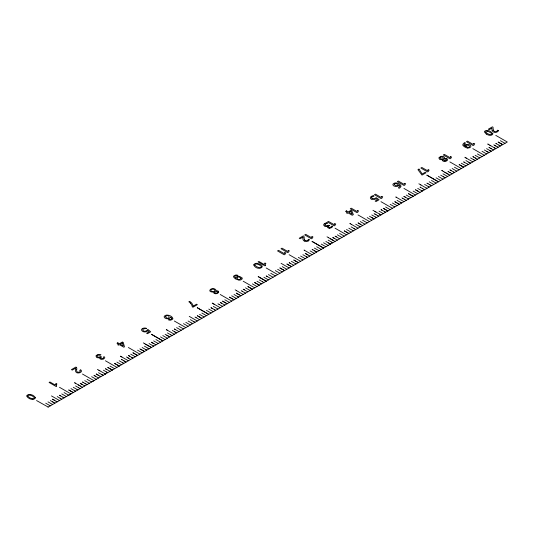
<?xml version="1.0" encoding="UTF-8"?>
<svg xmlns="http://www.w3.org/2000/svg" width="534" height="534" viewBox="0 0 534 534"><rect width="100%" height="100%" fill="white"/><g stroke="black" fill="none" stroke-linecap="round" stroke-linejoin="round"><path stroke-width="0.8" d="M76.736 369.495L76.689 369.908A16.661 9.619 0 0 0 76.662 371.217L77.517 372.165L79.212 372.185L80.347 371.317L79.713 370.342L80.667 369.935M100.586 357.807L100.953 358.508L102.101 358.808L103.516 358.294L103.256 357.106L104.21 356.699L104.838 357.713L103.589 359.088L101.073 359.349L99.745 358.661L99.731 357.673L97.989 357.873L96.514 357.326L95.933 355.844L97.595 354.563L100.118 354.442L100.973 354.736L100.265 355.284L97.769 355.203L97.055 355.757L97.021 356.485L98.51 357.279L100.752 356.538L101.407 357.019M146.55 328.463C145.522 328.65 140.776 328.837 143.459 330.9C145.368 332.195 147.057 330.266 147.878 329.378L150.695 331.821L147.417 333.71L146.59 333.236L149.186 331.734L147.744 330.486A3.07 1.776 0 0 1 146.937 331.467C145.201 332.362 142.371 332.088 141.53 330.125A3.01 1.742 0 0 1 142.077 328.864L142.331 328.697M464.26 142.865L463.332 143.673A4.159 2.403 0 0 0 463.005 145.108M324.846 223.459L324.158 223.966A2.964 1.709 0 0 0 323.684 224.807A2.77 1.602 0 0 0 324.512 225.975M350.878 211.277L349.042 212.338L352.186 214.207L350.898 211.284M193.181 306.129L196.545 304.186L197.373 304.667L192.934 307.23L192.26 306.843A14.885 8.597 0 0 0 190.298 303.085M56.504 386.122L55.97 386.429L49.081 382.451L49.916 381.97L55.282 385.074A7.509 4.332 0 0 1 55.997 383.512L56.778 383.973M265.465 265.578L264.931 265.885L258.042 261.907L258.87 261.433L264.237 264.53A7.509 4.332 0 0 1 264.951 262.968L265.738 263.429M36.539 400.54L48.167 407.055M48.02 407.168L507.3 142.004L495.792 135.389M68.032 395.614L70.995 393.905L59.488 387.29M92.469 381.51L93.957 380.649L82.456 374.034M331.467 227.638L330.633 227.998A2.196 1.268 0 0 1 329.585 228.172M308.191 240.961L307.137 241.381A2.183 1.262 0 0 1 306.089 241.495A2.897 1.675 0 0 1 304.26 240.981M256.861 263.956L259.103 264.791A18.123 10.46 0 0 1 259.724 265.138L261.393 266.606M29.844 395.067L32.087 395.894A18.209 10.513 0 0 1 32.901 396.368L34.343 397.656A1.762 1.015 0 0 1 32.42 398.885M32.427 398.838L29.891 397.877A18.123 10.46 0 0 1 29.277 397.516L27.835 396.221M487.542 131.291L486.668 131.197A1.075 0.621 0 0 0 486.007 131.364L485.94 131.417A1.235 0.714 0 0 0 485.673 131.871L485.913 132.352M497.434 130.263L498.482 130.503M371.357 199.028L372.038 199.336A2.563 1.482 0 0 0 373.606 199.562A3.524 2.036 0 0 0 375.716 198.935L376.15 198.668L377.491 199.703L375.148 201.058L376.009 201.552L379.08 199.776L376.276 197.673L374.207 198.675L372.305 198.381M236.168 278.374L236.155 278.368A2.77 1.602 0 0 1 236.262 277.506A2.663 1.542 0 0 1 236.902 276.912A3.01 1.742 0 0 1 237.35 276.699A2.61 1.509 0 0 1 238.378 276.465A3.03 1.749 0 0 1 239.252 276.452A2.77 1.602 0 0 1 239.793 276.532L242.076 277.84A2.93 1.689 0 0 1 242.242 278.368L242.196 278.715A2.757 1.595 0 0 1 241.902 279.195L241.174 279.709A3.064 1.769 0 0 1 239.993 280.083A3.177 1.836 0 0 1 239.539 280.136A2.997 1.729 0 0 1 238.845 280.136L235.367 278.861L233.505 276.932A2.97 1.715 0 0 1 233.952 275.851L235.494 275.097A2.376 1.375 0 0 1 236.896 275.05L238.051 275.384L237.303 275.911L235.454 275.778L234.553 276.572L236.001 278.281M500.385 140.696L504.984 143.319M502.688 144.647L498.115 142.004L502.661 144.661M495.792 143.346L496.647 143.84M499.524 145.468L496.106 143.499M498.93 145.155L500.385 145.969M493.81 144.821L495.799 145.976M494.638 145.328L497.514 146.963M497.488 146.977L498.089 147.297M490.773 145.722L487.756 144.006L488.283 144.287M494.277 147.744L495.792 148.619M489.758 145.161L495.265 148.345M488.904 147.324L489.785 147.805M490.639 148.292L493.476 149.961M489.191 147.491L491.467 148.799M489.765 150.441L490.599 150.955M486.607 148.646L490.312 150.788M484.311 149.974L488.617 152.43M486.874 151.456L488.904 152.597M482.015 151.302L486.607 153.925M464.68 142.611L465.474 143.065A2.87 1.655 0 0 0 465.167 143.239L464.406 143.92A2.783 1.609 0 0 0 464.193 144.881M472.83 148.646L484.311 155.254M477.423 153.952L482.015 156.575M475.126 155.281L479.719 157.904M472.83 156.602L473.685 157.096M475.701 158.231L473.137 156.756M475.106 157.917L477.423 159.225M474.265 160.053L470.534 157.93M473.665 159.739L475.126 160.554M465.795 157.844L472.83 161.882M468.812 162.209L469.386 162.543M465.942 160.58L469.079 162.389M467.637 164.212L463.672 161.895L464.5 162.403M461.349 163.23L465.942 165.86M449.868 161.909L461.349 168.51M454.461 167.209L459.053 169.832M452.164 168.537L456.757 171.16M449.868 169.859L450.723 170.353M451.01 170.52L453.88 172.155M453.573 172.001L454.461 172.489M447.879 171.341L448.734 171.835M448.714 171.848L450.155 172.656M449.561 172.335L452.164 173.81L451.851 173.657M443.327 171.387L449.868 175.139M444.829 172.255L448.326 174.278M442.98 173.837L447.572 176.46M443.267 176.627L444.675 177.468M440.684 175.165L443.814 176.974M438.387 176.487L442.98 179.117M436.091 177.815L440.684 180.439M426.926 175.152L438.387 181.767M426.906 175.165L438.361 181.78M431.499 180.465L436.091 183.095M429.202 181.794L433.795 184.417M426.906 183.122L427.761 183.616M428.041 183.776L430.344 185.078M429.75 184.764L431.499 185.745M428.622 186.74L424.61 184.444M428.315 186.586L429.202 187.067M418.87 183.783L420.885 184.924M426.399 188.102L426.906 188.395L420.365 184.651M420.612 187.414L420.038 187.08L422.861 188.736M422.314 188.395L424.296 189.57M417.721 188.422L421.713 190.725M418.009 191.212L415.445 189.737L420.018 192.373M413.129 191.072L417.721 193.702M403.944 188.422L415.425 195.023M408.557 193.715L413.129 196.352L408.537 193.722M406.24 195.05L410.833 197.673M403.964 196.365L405.673 197.353M403.944 196.378L408.537 199.002L408.223 198.848M401.955 197.854L402.81 198.348M402.783 198.361L404.799 199.496M404.205 199.182L406.24 200.33M403.944 201.652L395.908 197.039M400.206 202.146L401.648 202.98M397.056 200.357L400.76 202.493M398.751 203.981L394.78 201.665L397.316 203.16M392.457 203.007L397.056 205.63M390.16 204.328L394.76 206.958M380.976 201.678L392.457 208.28M385.568 206.985L390.16 209.608M383.299 208.293L387.864 210.937M383.272 208.307L387.844 210.95M380.976 209.635L381.83 210.129M384.994 211.925L381.289 209.789M384.393 211.611L385.568 212.258M378.993 211.11L383.272 213.587M375.956 212.011L372.939 210.296M379.46 214.034L380.976 214.908L374.935 211.451M374.087 213.613L377.531 215.569M374.941 214.107L376.083 214.761M371.791 214.935L376.363 217.578M369.495 216.263L374.087 218.887M371.203 217.251L374.067 218.9M367.198 217.592L371.791 220.215M358.014 214.935L369.495 221.543M362.606 220.242L367.198 222.865M360.31 221.563L364.902 224.193M360.597 224.36L358.04 222.878L362.606 225.515M359.736 226.509L355.717 224.22M359.135 226.189L360.31 226.843M351.479 224.42L358.014 228.172M353.995 228.499L354.569 228.832M351.125 226.87L355.717 229.493M348.829 228.198L352.82 230.501M346.533 229.52L351.125 232.143M348.829 233.471L344.256 230.835L348.809 233.485M335.052 228.198L346.533 234.8M339.644 233.498L344.236 236.121M337.348 234.827L341.94 237.45M335.052 236.148L335.906 236.642M336.193 236.809L339.644 238.778M334.771 238.611L332.775 237.463L337.348 240.1M328.51 237.677L335.052 241.428M330.506 238.832L333.51 240.567M328.163 240.126L331.607 242.089M328.45 242.917L330.459 244.078M325.867 241.455L330.433 244.091M323.571 242.776L328.163 245.406M321.274 244.105L325.867 246.728M312.11 241.441L323.571 248.056L312.09 241.455M316.682 246.755L321.274 249.385M314.386 248.083L318.978 250.706M312.09 249.405L312.944 249.899M316.101 251.701L312.397 249.558M314.366 250.72L316.682 252.035M310.1 250.887L314.386 253.356M312.09 254.685L304.053 250.072L304.574 250.346M308.045 255.025L305.201 253.383L309.793 256.013M302.905 254.711L306.896 257.014M300.609 256.04L305.201 258.663M298.312 257.361L302.905 259.985M289.128 254.711L300.609 261.313M291.424 261.34L296.016 263.963M289.128 262.668L289.982 263.162M293.72 265.291L289.435 262.815M290.843 266.286L286.851 263.976L291.424 266.62M289.128 267.941L281.084 263.329M282.232 266.646L286.805 269.283M279.963 267.955L283.934 270.271M279.936 267.968L283.36 269.944M277.64 269.296L282.232 271.919M275.344 270.618L279.936 273.248M266.159 267.968L277.64 274.569M270.751 273.274L275.344 275.898M268.455 274.596L273.048 277.226M266.159 275.924L267.013 276.418M270.751 278.548L266.473 276.078M268.455 279.876L263.863 277.246M259.27 279.903L262.715 281.859M256.974 281.224L260.966 283.534M254.705 282.539L259.27 285.176L254.678 282.553M252.382 283.881L256.974 286.504M243.197 281.224L254.678 287.826M245.493 287.853L250.086 290.483M243.197 289.181L244.051 289.675M244.338 289.842L247.789 291.804M241.208 290.656L242.062 291.15M242.042 291.163L245.493 293.133M236.662 290.71L243.197 294.461M236.328 293.146L239.466 294.955M236.308 293.159L240.901 295.783M234.012 294.488L238.004 296.791M231.716 295.809L236.308 298.433M234.012 299.761L229.44 297.124L233.992 299.774M220.235 294.488L231.716 301.089M224.827 299.788L229.42 302.411M220.235 302.438L221.089 302.932M221.376 303.098L224.827 305.068M222.244 306.222L222.531 306.389L219.073 304.42M220.235 307.717L212.218 303.092L214.194 304.253M219.701 307.437L220.208 307.731M213.346 306.416L217.939 309.039M211.07 307.731L212.779 308.712M211.05 307.744L215.042 310.047M208.754 309.066L213.32 311.709M206.458 310.394L211.05 313.017M197.293 307.731L208.754 314.346M197.273 307.744L208.727 314.359M201.865 313.044L206.458 315.667M199.569 314.372L204.162 316.996M198.715 316.508L201.865 318.324M197.273 315.694L198.127 316.188M198.408 316.355L200.978 317.837M196.112 317.683L199.569 319.646M197.273 320.974L189.236 316.362M190.384 319.672L194.109 321.802M193.228 321.314L194.977 322.302M188.088 321.001L192.08 323.304M185.792 322.329L190.358 324.966M183.496 323.651L188.088 326.274M174.304 321.001L185.792 327.602M178.903 326.301L183.496 328.931M176.6 327.629L181.2 330.252M174.304 328.957L175.165 329.451M178.903 331.581L174.618 329.104M174.591 331.748L176.6 332.902M172.322 330.433L175.713 332.422M174.304 334.231L166.294 329.605L167.269 330.199M167.416 332.929L170.86 334.891M165.119 334.257L169.712 336.881M166.828 335.245L169.118 336.56M162.823 335.586L167.396 338.222M160.527 336.907L165.119 339.537M155.935 339.564L160.527 342.187M153.638 340.886L158.231 343.509M155.935 344.837L151.369 342.201L153.905 343.689M153.351 345.999L153.638 346.166L149.046 343.536M145.822 344.303L150.835 347.193M144.807 343.742L151.342 347.487M144.454 346.192L148.185 348.315M142.157 347.514L146.149 349.823M140.742 349.323L144.454 351.465L139.861 348.842M137.565 350.171L142.157 352.794M128.38 347.514L139.861 354.115M132.999 352.807L137.565 355.444M132.973 352.82L137.545 355.457M130.676 354.142L135.269 356.772M131.818 357.433L132.973 358.094M128.38 355.47L129.235 355.964M129.522 356.131L132.372 357.773M126.391 356.946L128.647 358.274M127.533 357.606L130.676 359.422M121.839 356.999L128.38 360.744M124.362 361.077L121.512 359.435L122.059 359.776M123.768 360.764L124.936 361.405M119.195 360.77L123.214 363.067M122.326 362.579L123.788 363.4M116.899 362.099L121.472 364.735M114.623 363.414L119.195 366.05M114.603 363.427L119.175 366.064M105.418 360.77L116.899 367.379M110.011 366.077L114.603 368.7M109.724 371.183L110.011 371.35L105.418 368.727M105.705 368.894L106.84 369.548M106.56 372.018L107.714 372.679M103.429 370.209L107.114 372.358M105.418 374.007L97.382 369.388M98.877 370.256L99.878 370.836M104.384 373.433L105.392 374.02M98.53 372.705L102.541 374.995M96.253 374.02L98.53 375.335M96.233 374.034L100.225 376.336M98.503 377.999L93.957 375.342L95.359 376.176M91.641 376.684L96.233 379.307M87.049 379.334L91.641 381.957M84.752 380.662L89.345 383.285M85.04 383.452L87.049 384.614M82.456 381.984L83.311 382.477M85.874 383.959L82.763 382.137M84.726 385.949L80.18 383.299L82.149 384.46M78.431 384.941L80.434 386.095M82.456 387.263L74.94 382.925M75.568 385.962L78.718 387.757M78.411 387.604L80.16 388.585M73.271 387.29L77.57 389.747M76.976 389.426L77.864 389.913M74.987 390.908L75.568 391.242M70.975 388.612L75.541 391.255M64.08 392.59L68.672 395.22M61.784 393.918L66.376 396.542M62.932 397.203L64.08 397.87M63.479 397.55L59.514 395.233L60.629 395.901M60.062 398.197L61.784 399.192M60.322 398.377L57.191 396.568M51.451 395.908L59.488 400.52M52.626 399.205L54.615 400.36M52.599 399.218L56.043 401.181M50.303 400.547L53.173 402.175M52.586 401.862L54.895 403.17L54.588 403.016M48.007 401.875L52.599 404.498M45.71 403.197L50.303 405.827M490.339 150.775L491.2 151.276M464.794 157.263L466.315 158.117M469.96 162.87L470.534 163.204M469.359 162.556L470.227 163.05M467.951 164.365L468.238 164.532L467.377 164.031M450.175 170.012L451.03 170.506M441.852 170.513L442.352 170.8M441.832 170.526L443.353 171.374M444.408 177.288L445.276 177.789M427.213 183.269L428.068 183.763M424.029 189.39L424.61 189.724M421.733 190.711L422.314 191.045L421.446 190.545M395.928 197.026L396.428 197.313M398.484 203.808L399.352 204.302M378.105 215.903L378.679 216.237M377.511 215.582L378.372 216.083M375.522 217.064L376.383 217.565M350.004 223.539L350.498 223.833M349.977 223.552L351.499 224.407M352.56 230.321L353.421 230.822M335.359 236.302L336.213 236.796M327.015 236.816L328.537 237.663M332.181 242.416L332.755 242.75M331.581 242.102L332.735 242.763M306.629 256.834L307.497 257.335M283.667 270.097L284.529 270.591M262.688 281.872L263.863 282.526M260.705 283.354L261.567 283.854M243.504 289.335L244.358 289.828M235.16 289.842L236.682 290.696M237.743 296.61L238.605 297.111M220.542 302.591L221.396 303.085M217.939 303.766L219.1 304.407M214.775 309.867L215.643 310.367M197.58 315.848L198.434 316.342M194.977 317.022L196.138 317.67M191.813 323.123L192.681 323.624M170.84 334.905L172.008 335.559M143.306 342.875L144.827 343.729M147.871 348.161L149.046 348.815M145.889 349.643L146.75 350.144M128.687 355.624L129.542 356.118M120.864 356.412L121.865 356.986M120.344 356.131L121.345 356.712M124.909 361.418L126.084 362.072M101.947 374.681L103.122 375.329M99.958 376.156L100.826 376.657M74.42 382.651L75.414 383.225M56.023 401.194L56.617 401.515M56.304 401.361L57.191 401.848M486.307 134.061L484.411 131.931A2.503 1.448 0 0 1 484.859 131.117L485.62 130.69A2.45 1.415 0 0 1 487.041 130.443L487.749 130.503A4.899 2.83 0 0 1 488.864 130.77L489.244 130.897A9.519 5.494 0 0 1 490.786 131.631L492.822 133.747M326.908 222.751L327.429 223.366A3.631 2.096 0 0 0 325.733 223.92A2.089 1.208 0 0 0 324.999 224.727M254.851 265.111L256.293 266.413A18.209 10.513 0 0 0 257.108 266.88L259.344 267.714A1.762 1.015 0 0 0 261.466 266.599M303.986 237.236L303.946 236.248L303.312 235.881L299.22 238.244L300.081 238.738L302.785 237.176L302.811 237.83A15.486 8.944 0 0 0 303.058 239.653A4.626 2.67 0 0 0 304.24 240.994M496.633 131.297A1.689 0.975 0 0 1 495.405 131.658A1.956 1.128 0 0 1 494.284 131.271M497.414 130.256A3.224 1.862 0 0 1 496.7 131.331M494.237 131.291A3.972 2.296 0 0 1 493.356 130.056M493.289 130.062A22.495 12.99 0 0 1 493.102 128.187L493.036 127.199L492.401 126.832L488.316 129.195L489.171 129.689L491.881 128.127L491.907 128.781A15.486 8.944 0 0 0 492.154 130.603M498.509 130.51A4.138 2.39 0 0 1 497.261 131.891L496.226 132.332A2.183 1.262 0 0 1 495.178 132.445A2.897 1.675 0 0 1 493.356 131.931A4.626 2.67 0 0 1 492.181 130.596M486.314 134.054A9.599 5.54 0 0 0 488.029 134.908L488.59 135.089A4.579 2.643 0 0 0 489.498 135.289L490.025 135.342A2.43 1.402 0 0 0 491.454 135.149L492.361 134.661A2.57 1.482 0 0 0 492.822 133.747M485.887 132.359A8.337 4.813 0 0 0 487.535 133.553A8.164 4.713 0 0 0 489.671 134.541L490.479 134.615A1.148 0.661 0 0 0 491.2 134.468L491.273 134.428A1.035 0.594 0 0 0 491.554 134.107L491.494 133.694A3.144 1.816 0 0 0 491.313 133.407L491.1 133.18A9.205 5.313 0 0 0 489.778 132.258A7.997 4.619 0 0 0 487.575 131.257M193.048 306.129A13.557 7.83 0 0 0 189.617 301.33L188.822 301.79A12.302 7.102 0 0 1 190.384 303.058M142.304 328.684A3.117 1.802 0 0 1 146.636 328.397M100.579 357.807A2.436 1.408 0 0 1 101.26 357.099M80.741 369.895A3.271 1.889 0 0 1 81.155 371.851A3.271 1.889 0 0 1 78.331 372.959C75.788 373.319 74.94 370.743 75.674 368.76A4.439 2.563 0 0 0 75.621 368.153L72.244 370.102L71.409 369.621L75.895 367.032A2.216 1.282 0 0 1 76.389 367.432M76.549 367.405A8.157 4.713 0 0 1 76.636 369.481M56.437 386.129A6.008 3.471 0 0 1 56.884 383.999M27.755 396.228A1.809 1.048 0 0 1 29.857 395.02M465.027 146.002A4.719 2.723 0 0 1 464.233 144.874M465.047 145.976A2.57 1.482 0 0 1 465.855 144.814M466.229 146.63A4.185 2.416 0 0 0 467.837 147.291L467.951 147.277A1.408 0.814 0 0 0 469.252 147.084C470.414 145.735 467.35 144.607 466.309 145.388A1.776 1.028 0 0 0 465.862 146.376M466.209 146.636A1.348 0.781 0 0 1 466.002 146.51M467.564 147.998A2.617 1.509 0 0 0 469.519 147.731L470.154 147.384A2.917 1.682 0 0 0 470.834 146.209A3.611 2.083 0 0 0 469.746 144.928A2.884 1.662 0 0 0 465.715 144.721M467.544 148.038A5.24 3.024 0 0 1 464.854 146.997A6.875 3.972 0 0 1 462.945 145.121M444.275 158.464A2.937 1.695 0 0 0 443.754 156.676A2.476 1.428 0 0 0 441.892 156.295A2.797 1.615 0 0 0 440.437 156.589L438.801 157.864L439.535 159.279A2.456 1.422 0 0 0 440.937 159.693A3.251 1.876 0 0 0 442.512 159.553M440.437 157.31A1.649 0.948 0 0 0 440.43 158.651A1.836 1.061 0 0 0 441.711 158.958A3.057 1.769 0 0 0 443.107 158.718A2.076 1.195 0 0 0 442.833 157.35A1.695 0.981 0 0 0 440.416 157.29M446.364 159.906A1.415 0.821 0 0 1 445.877 160.5A1.328 0.768 0 0 1 444.849 160.767M446.277 159.873A1.509 0.874 0 0 0 444.829 159.099A2.797 1.615 0 0 0 443.607 159.306A1.862 1.075 0 0 0 443.887 160.474A1.669 0.961 0 0 0 444.849 160.747M444.308 158.498A2.496 1.442 0 0 1 446.811 158.752M446.911 158.711A2.77 1.602 0 0 1 446.584 160.948L445.61 161.348A2.083 1.202 0 0 1 444.642 161.462A2.37 1.368 0 0 1 443.046 161.074A2.316 1.335 0 0 1 442.459 160.434M442.426 160.44A2.83 1.635 0 0 1 442.566 159.579M400.847 186.152A4.592 2.65 0 0 1 400.366 187.321A6.281 3.625 0 0 1 399.165 188.288L398.371 187.841L399.545 186.713A2.617 1.515 0 0 0 399.619 186.219A4.112 2.37 0 0 0 398.825 184.918A2.657 1.535 0 0 1 398.004 186.179L396.108 186.626L394.025 186.032A3.725 2.149 0 0 1 392.911 184.757A2.737 1.582 0 0 1 393.465 183.669L394.205 183.235A2.85 1.649 0 0 1 396.248 182.928A4.866 2.81 0 0 1 398.845 183.789A6.328 3.651 0 0 1 400.934 186.146M371.203 199.109A3.464 2.002 0 0 1 371.497 196.292M371.557 196.325A4.659 2.69 0 0 1 373.426 195.584L373.974 196.178A3.871 2.236 0 0 0 372.338 196.739A2.149 1.242 0 0 0 371.684 197.527M372.318 198.368A2.036 1.175 0 0 1 371.657 197.527M329.571 228.272A2.423 1.402 0 0 1 327.656 226.176M331.427 227.611A4.232 2.443 0 0 0 332.695 226.389L331.667 226.102A3.191 1.842 0 0 1 330.88 227.03A1.502 0.868 0 0 1 328.77 227.15M327.609 226.156A2.47 1.428 0 0 1 326.08 226.403M326.074 226.423A2.523 1.455 0 0 1 324.532 225.962M324.892 223.486A4.472 2.583 0 0 1 326.895 222.731M325.066 224.727A1.762 1.015 0 0 0 325.58 225.401A1.715 0.995 0 0 0 327.015 225.708A2.51 1.448 0 0 0 328.343 225.261L329.545 225.421L329.104 225.675A2.323 1.342 0 0 0 328.49 226.343A1.469 0.848 0 0 0 328.871 227.083M307.537 240.347A1.689 0.975 0 0 1 306.309 240.707A1.956 1.128 0 0 1 305.194 240.32M307.604 240.38A3.224 1.862 0 0 0 308.318 239.312L309.393 239.559A4.138 2.39 0 0 1 308.171 240.947M305.141 240.347A3.972 2.296 0 0 1 304.26 239.105M304.2 239.112A22.495 12.99 0 0 1 304.006 237.236M254.771 265.124A1.809 1.048 0 0 1 256.874 263.909M265.398 265.585A6.008 3.471 0 0 1 265.839 263.456M218.68 292.005C218.166 294.047 214.194 294.488 213.413 292.472C213.72 291.571 209.462 292.685 209.775 290.262C210.797 288.16 214.588 287.913 215.856 289.895C215.002 291.631 218.56 289.875 218.68 292.005M253.73 264.891C256.921 272.073 269.209 266.059 256.854 263.309A2.71 1.562 0 0 0 254.858 263.676L253.73 264.891M394.165 184.404L395.587 185.665L397.596 185.572A1.715 0.995 0 0 0 397.603 184.223A3.651 2.109 0 0 0 395.988 183.643A1.555 0.901 0 0 0 394.553 183.883L394.172 184.357M165.246 316.682C170.132 321.882 170.54 312.45 165.246 316.682M241.088 278.488C235.968 282.96 236.135 273.321 241.088 278.488M35.471 397.843C33.649 401.181 28.195 398.764 26.713 396.221A2.71 1.562 0 0 1 27.354 395.067C30.037 393.491 34.203 395.187 35.471 397.843M171.855 318.564L171.835 318.711A1.729 1.001 0 0 1 170.219 319.552A2.356 1.362 0 0 1 169.111 319.292L168.343 319.839L169.492 320.166A2.443 1.408 0 0 0 170.913 320.113L172.629 319.198A2.817 1.622 0 0 0 172.923 318.651C172.409 316.215 169.131 315.08 166.848 315.073A2.91 1.682 0 0 0 165.894 315.24L164.652 315.881A2.79 1.609 0 0 0 164.185 316.989L164.265 317.223A3.738 2.163 0 0 0 165.253 318.191L166.288 318.624A2.897 1.675 0 0 0 167.442 318.778L168.303 318.718A2.603 1.502 0 0 0 169.058 318.518L169.498 318.311A2.864 1.655 0 0 0 170.199 317.643A2.597 1.502 0 0 0 170.319 317.143L171.327 317.576L171.855 318.564M284.796 252.642L284.288 253.657L278.494 250.333L277.513 250.92L284.221 254.791L285.083 254.291L285.79 252.949L284.796 252.642M288.293 250.466L287.786 251.487L281.992 248.156L281.011 248.744L287.719 252.615L288.58 252.115L289.288 250.773L288.293 250.466M311.976 236.642L311.469 237.657L305.675 234.333L304.694 234.913L311.402 238.785L312.263 238.291L312.971 236.942L311.976 236.642M334.765 223.706L334.257 224.721L328.463 221.396L327.482 221.984L334.184 225.855L335.052 225.355L335.752 224.013L334.765 223.706M357.553 210.503L357.039 211.517L351.245 208.187L350.271 208.774L356.972 212.645L357.84 212.152L358.541 210.803L357.553 210.503M381.723 196.439L381.196 197.46L375.422 194.129L374.441 194.716L381.149 198.588L382.01 198.087L382.718 196.739L381.723 196.439M404.618 183.329L404.111 184.343L398.311 181.019L397.336 181.607L404.038 185.472L404.906 184.978L405.606 183.629L404.618 183.329M428.128 169.759L427.614 170.773L421.82 167.449L420.845 168.036L427.547 171.908L428.415 171.407L429.116 170.066L428.128 169.759M450.589 156.669L450.082 157.69L444.288 154.359L443.307 154.947L450.015 158.818L450.876 158.318L451.584 156.976L450.589 156.669M473.725 143.419L473.197 144.44L467.424 141.109L466.442 141.697L473.151 145.568L474.012 145.068L474.719 143.719L473.725 143.419M117.8 342.788L116.973 343.269L118.588 344.203L117.68 344.73L118.468 345.184L119.382 344.657L123.821 347.22L124.482 346.833L123.241 342.428L122.453 341.974L119.422 343.722L117.8 342.788M346.486 210.863L345.531 211.411L347.307 212.439L346.466 212.926L347.247 213.373L348.088 212.892L352.226 215.282L353.361 214.628L351.739 210.65L351.072 210.262L348.261 211.891L346.486 210.863M418.99 169.084L417.928 169.692L421.994 175.112L426.045 172.776L425.184 172.282L422.194 174.004L418.99 169.084M122.406 342.908L120.21 344.176L123.267 345.939L122.406 342.908M463.646 167.182L459.08 164.545L463.625 167.195M298.312 262.641L293.74 259.998L298.286 262.655M266.159 281.198L258.149 276.572L266.139 281.211M252.382 289.154L247.816 286.518L252.362 289.168M227.124 303.739L222.551 301.103L227.104 303.753M162.823 340.859L151.369 334.244L162.803 340.872M112.307 370.029L107.734 367.392L112.28 370.042M73.271 392.563L68.699 389.927L73.245 392.577M215.209 292.979A1.595 0.921 0 0 0 217.605 292.185A1.595 0.921 0 0 0 215.215 291.39A1.595 0.921 0 0 0 215.209 292.979M211.771 291.344A2.016 1.168 0 0 0 214.882 290.423A2.016 1.168 0 0 0 211.938 289.328A2.016 1.168 0 0 0 211.771 291.344"/></g></svg>
